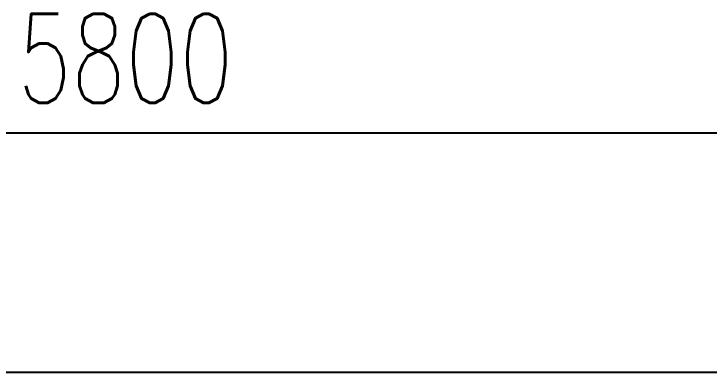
# Model space of a CAD drawing. Extents: x 3753737 to 4713801, y -857380 to 24339.
# Drawn here: x 4071941 to 4074263, y -716095 to -714897 of the extents above; entities that cross this region are included whole.
import ezdxf

# ---------------------------------------------------------------- set-up
doc = ezdxf.new("R2010")
doc.units = 0
doc.header["$LTSCALE"] = 1000
doc.header["$MEASUREMENT"] = 0
doc.layers.get('0').update_dxf_attribs({"linetype": 'CONTINUOUS'})
doc.layers.get('Defpoints').update_dxf_attribs({"linetype": 'CONTINUOUS'})
doc.layers.add('!!电气', color=1, linetype='CONTINUOUS')
doc.layers.add('AXIS', color=114, linetype='CONTINUOUS', lineweight=20)
doc.styles.add('_TCH_DIM_T3', font='SIMPLEX.shx', dxfattribs={"width": 0.705882, "bigfont": 'GBCBIG.shx'})
doc.dimstyles.new('_TCH_ARCH&&100', dxfattribs={"dimtxt": 297.5, "dimasz": 100, "dimexe": 250, "dimexo": 300, "dimgap": 100, "dimtad": 1, "dimdec": 0, "dimzin": 0, "dimdsep": 46, "dimtxsty": '_TCH_DIM_T3', "dimblk": 'ARCHTICK', "dimcen": 0.09, "dimclrt": 7, "dimazin": 2, "dimtfac": 1, "dimtdec": 0, "dimtix": 1, "dimtmove": 2, "dimatfit": 3, "dimfxl": 1, "dimtolj": 1, "dimtzin": 0, "dimarcsym": 0})

# ---------------------------------------------------------------- blocks, each defined once
blk = doc.blocks.new('_ArchTick')
at = {"color": 0, "linetype": 'ByBlock', "const_width": 0.15}
blk.add_lwpolyline([(-0.5, -0.5), (0.5, 0.5)], dxfattribs=at)
blk = doc.blocks.new('*D592')
at = {"layer": 'AXIS', "color": 0, "lineweight": -2, "transparency": 16777216}
for p, q in [((-100, -1409.4), (-100, -3434.4)), ((50100, -1409.4), (50100, -3434.4)), ((-100, -3184.4), (50100, -3184.4))]:
    blk.add_line(p, q, dxfattribs=at)
at = {"layer": 'Defpoints', "color": 0, "transparency": 16777216}
for p in [(-100, -1109.4), (50100, -1109.4), (50100, -3184.4)]:
    blk.add_point(p, dxfattribs=at)
at = {"layer": 'AXIS', "color": 0, "lineweight": -2, "transparency": 16777216, "xscale": 100, "yscale": 100, "zscale": 100, "rotation": 180}
blk.add_blockref('_ArchTick', (-100, -3184.4), dxfattribs=at)
at = {"layer": 'AXIS', "color": 0, "lineweight": -2, "transparency": 16777216, "xscale": 100, "yscale": 100, "zscale": 100}
blk.add_blockref('_ArchTick', (50100, -3184.4), dxfattribs=at)
at = {"layer": 'AXIS', "color": 7, "transparency": 16777216, "insert": (25000, -2935.6), "char_height": 297.5, "attachment_point": 5, "style": '_TCH_DIM_T3'}
blk.add_mtext('\\A1;50200', dxfattribs=at)
blk = doc.blocks.new('*D605')
at = {"layer": 'AXIS', "color": 0, "lineweight": -2, "transparency": 16777216}
for p, q in [((28500, -1409.4), (28500, -2634.4)), ((34300, -1409.4), (34300, -2634.4)), ((28500, -2384.4), (34300, -2384.4))]:
    blk.add_line(p, q, dxfattribs=at)
at = {"layer": 'Defpoints', "color": 0, "transparency": 16777216}
for p in [(28500, -1109.4), (34300, -1109.4), (34300, -2384.4)]:
    blk.add_point(p, dxfattribs=at)
at = {"layer": 'AXIS', "color": 0, "lineweight": -2, "transparency": 16777216, "xscale": 100, "yscale": 100, "zscale": 100, "rotation": 180}
blk.add_blockref('_ArchTick', (28500, -2384.4), dxfattribs=at)
at = {"layer": 'AXIS', "color": 0, "lineweight": -2, "transparency": 16777216, "xscale": 100, "yscale": 100, "zscale": 100}
blk.add_blockref('_ArchTick', (34300, -2384.4), dxfattribs=at)
at = {"layer": 'AXIS', "color": 7, "transparency": 16777216, "insert": (31400, -2135.6), "char_height": 297.5, "attachment_point": 5, "style": '_TCH_DIM_T3'}
blk.add_mtext('\\A1;5800', dxfattribs=at)
blk = doc.blocks.new('A$C5F341E43')
at = {"layer": 'AXIS'}
for p1, p2, distance, text, picture, middle in [((-100, -1109.4), (50100, -1109.4), -2075, '50200', '*D592', (25000, -2935.6)), ((28500, -1109.4), (34300, -1109.4), -1275, '5800', '*D605', (31400, -2135.6))]:
    dim = blk.add_aligned_dim(p1=p1, p2=p2, distance=distance, text=text, dimstyle='_TCH_ARCH&&100', dxfattribs=at)
    dim.commit()
    dim.dimension.update_dxf_attribs({"geometry": picture, "text_midpoint": middle})

msp = doc.modelspace()

# ---------------------------------------------------------------- block references
at = {"layer": '!!电气'}
msp.add_blockref('A$C5F341E43', (4040913.4, -712910.2), dxfattribs=at)

doc.saveas('drawing.dxf')
